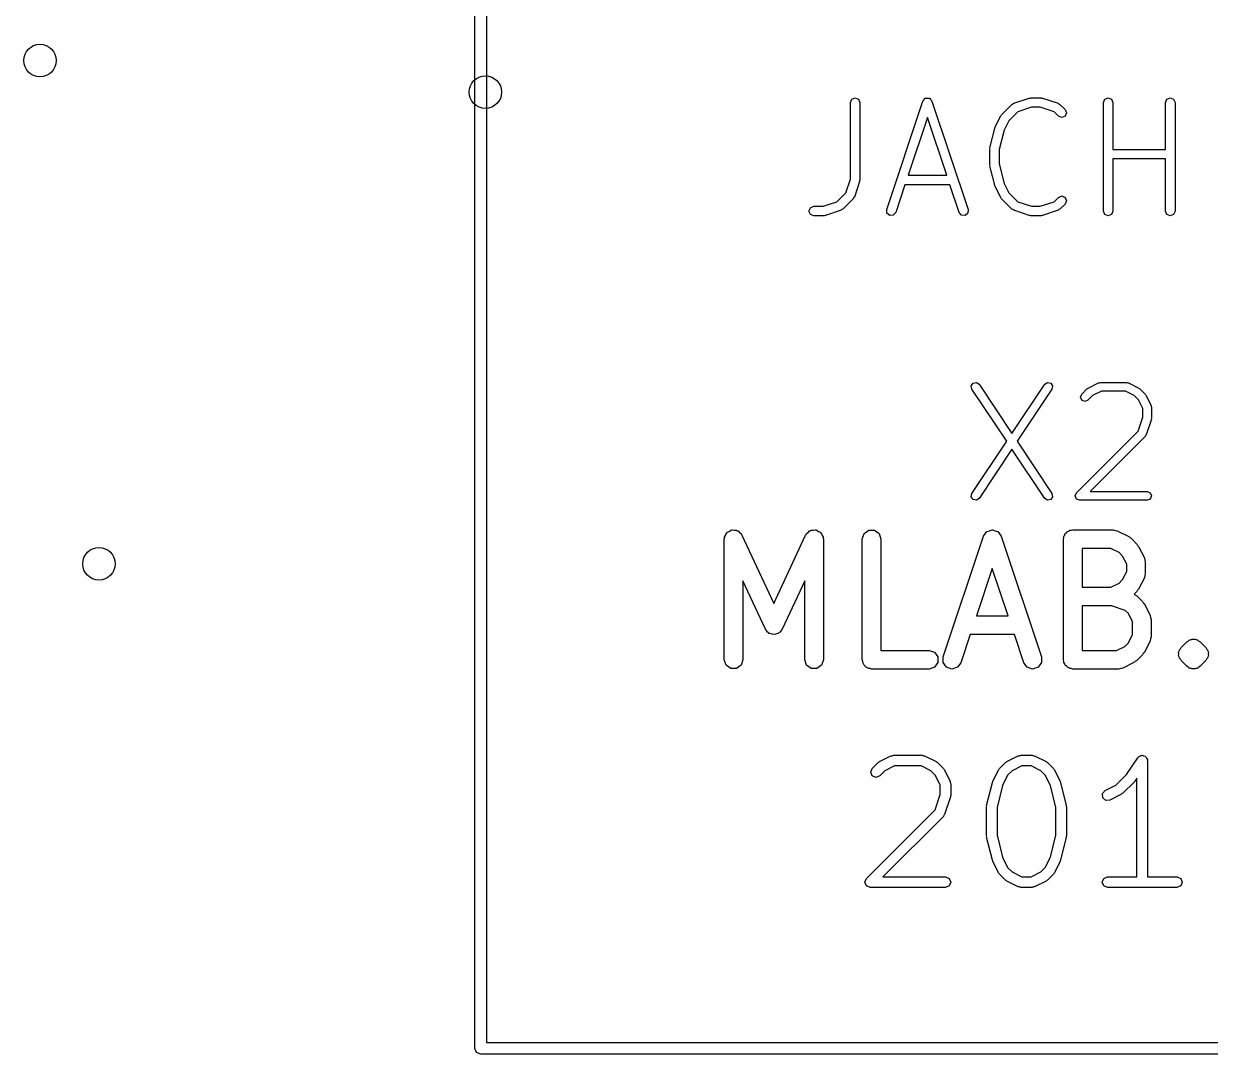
# Model space of a CAD drawing. Extents: x 5.27 to 6.42, y -4.94 to -3.36.
# Drawn here: x 5.415 to 5.918, y -4.942 to -4.505 of the extents above; entities that cross this region are included whole.
import ezdxf

# ---------------------------------------------------------------- set-up
doc = ezdxf.new("R2010")
doc.units = 0
doc.header["$MEASUREMENT"] = 0
doc.layers.add('BLACK', color=7, linetype='CONTINUOUS')

msp = doc.modelspace()

# ---------------------------------------------------------------- linework, layer by layer
at = {"layer": 'BLACK', "linetype": 'CONTINUOUS'}
for p, q in [((5.60581, -4.93951), (5.60581, -4.3214)), ((5.61081, -4.3239), (5.61081, -4.93701)), ((5.76556, -4.537), (5.76698, -4.53641)), ((5.76698, -4.53641), (5.76839, -4.537)), ((5.84115, -4.53654), (5.84145, -4.53641)), ((5.84145, -4.53641), (5.84583, -4.53641)), ((5.84583, -4.53641), (5.84614, -4.53654)), ((5.8729, -4.537), (5.87431, -4.53641)), ((5.87431, -4.53641), (5.87572, -4.537)), ((5.89918, -4.537), (5.9006, -4.53641)), ((5.9006, -4.53641), (5.90201, -4.537)), ((5.76498, -4.53841), (5.76556, -4.537)), ((5.76498, -4.57094), (5.76498, -4.53841)), ((5.76839, -4.537), (5.76898, -4.53841)), ((5.76898, -4.53841), (5.76898, -4.57127)), ((5.78041, -4.58378), (5.79575, -4.53778)), ((5.79575, -4.53778), (5.79584, -4.53767)), ((5.79584, -4.53767), (5.79585, -4.53752)), ((5.79585, -4.53752), (5.79633, -4.5371)), ((5.79633, -4.5371), (5.79675, -4.53662)), ((5.79675, -4.53662), (5.7969, -4.53661)), ((5.7969, -4.53661), (5.79701, -4.53652)), ((5.79701, -4.53652), (5.79764, -4.53656)), ((5.79764, -4.53656), (5.79828, -4.53652)), ((5.79828, -4.53652), (5.79839, -4.53661)), ((5.79839, -4.53661), (5.79854, -4.53662)), ((5.79854, -4.53662), (5.79895, -4.5371)), ((5.79895, -4.5371), (5.79943, -4.53752)), ((5.79943, -4.53752), (5.79944, -4.53767)), ((5.79944, -4.53767), (5.79954, -4.53778)), ((5.79954, -4.53778), (5.81487, -4.58378)), ((5.82909, -4.54357), (5.83347, -4.53919)), ((5.83347, -4.53919), (5.8339, -4.53901)), ((5.8339, -4.53901), (5.83425, -4.53871)), ((5.83425, -4.53871), (5.84082, -4.53652)), ((5.84178, -4.54041), (5.83596, -4.54235)), ((5.84082, -4.53652), (5.84115, -4.53654)), ((5.84551, -4.54041), (5.84178, -4.54041)), ((5.85133, -4.54235), (5.84551, -4.54041)), ((5.84614, -4.53654), (5.84647, -4.53652)), ((5.84647, -4.53652), (5.85304, -4.53871)), ((5.85304, -4.53871), (5.85339, -4.53901)), ((5.85339, -4.53901), (5.85382, -4.53919)), ((5.85382, -4.53919), (5.85601, -4.54138)), ((5.85601, -4.54138), (5.8566, -4.54279)), ((5.87231, -4.53841), (5.8729, -4.537)), ((5.87231, -4.58441), (5.87231, -4.53841)), ((5.87572, -4.537), (5.87631, -4.53841)), ((5.87631, -4.53841), (5.87631, -4.55832)), ((5.8986, -4.53841), (5.89918, -4.537)), ((5.8986, -4.55832), (5.8986, -4.53841)), ((5.90201, -4.537), (5.9026, -4.53841)), ((5.9026, -4.53841), (5.9026, -4.58441)), ((5.79764, -4.54474), (5.78947, -4.56927)), ((5.80582, -4.56927), (5.79764, -4.54474)), ((5.82652, -4.54847), (5.82871, -4.54409)), ((5.82871, -4.54409), (5.82896, -4.54387)), ((5.82896, -4.54387), (5.82909, -4.54357)), ((5.83214, -4.54617), (5.8302, -4.55006)), ((5.83596, -4.54235), (5.83214, -4.54617)), ((5.85318, -4.54421), (5.85133, -4.54235)), ((5.8546, -4.54479), (5.85318, -4.54421)), ((5.85601, -4.54421), (5.8546, -4.54479)), ((5.8566, -4.54279), (5.85601, -4.54421)), ((5.82418, -4.55764), (5.82637, -4.54888)), ((5.82637, -4.54888), (5.82651, -4.5487)), ((5.82651, -4.5487), (5.82652, -4.54847)), ((5.8302, -4.55006), (5.82812, -4.55837)), ((5.82412, -4.55813), (5.82422, -4.55789)), ((5.82412, -4.5647), (5.82412, -4.55813)), ((5.82422, -4.55789), (5.82418, -4.55764)), ((5.82812, -4.55837), (5.82812, -4.56445)), ((5.87631, -4.55832), (5.8986, -4.55832)), ((5.82422, -4.56493), (5.82412, -4.5647)), ((5.82418, -4.56518), (5.82422, -4.56493)), ((5.82637, -4.57395), (5.82418, -4.56518)), ((5.82812, -4.56445), (5.8302, -4.57276)), ((5.8986, -4.56232), (5.87631, -4.56232)), ((5.87631, -4.56232), (5.87631, -4.58441)), ((5.8986, -4.58441), (5.8986, -4.56232)), ((5.76304, -4.57676), (5.76498, -4.57094)), ((5.76898, -4.57127), (5.76885, -4.57157)), ((5.76885, -4.57157), (5.76887, -4.5719)), ((5.78947, -4.56927), (5.80582, -4.56927)), ((5.76887, -4.5719), (5.76668, -4.57847)), ((5.78813, -4.57327), (5.78421, -4.58504)), ((5.80715, -4.57327), (5.78813, -4.57327)), ((5.81108, -4.58504), (5.80715, -4.57327)), ((5.82651, -4.57413), (5.82637, -4.57395)), ((5.82652, -4.57435), (5.82651, -4.57413)), ((5.82871, -4.57874), (5.82652, -4.57435)), ((5.8302, -4.57276), (5.83214, -4.57666)), ((5.83214, -4.57666), (5.83596, -4.58047)), ((5.75351, -4.58241), (5.75932, -4.58047)), ((5.75932, -4.58047), (5.76304, -4.57676)), ((5.7662, -4.57926), (5.76182, -4.58364)), ((5.76638, -4.57883), (5.7662, -4.57926)), ((5.76668, -4.57847), (5.76638, -4.57883)), ((5.82896, -4.57895), (5.82871, -4.57874)), ((5.82909, -4.57926), (5.82896, -4.57895)), ((5.83347, -4.58364), (5.82909, -4.57926)), ((5.83596, -4.58047), (5.84178, -4.58241)), ((5.84551, -4.58241), (5.85133, -4.58047)), ((5.85133, -4.58047), (5.85318, -4.57862)), ((5.85318, -4.57862), (5.8546, -4.57803)), ((5.85601, -4.58145), (5.85382, -4.58364)), ((5.8546, -4.57803), (5.85601, -4.57862)), ((5.85601, -4.57862), (5.8566, -4.58003)), ((5.8566, -4.58003), (5.85601, -4.58145)), ((5.74745, -4.58441), (5.74804, -4.583)), ((5.74804, -4.58583), (5.74745, -4.58441)), ((5.74804, -4.583), (5.74945, -4.58241)), ((5.74945, -4.58641), (5.74804, -4.58583)), ((5.74945, -4.58241), (5.75351, -4.58241)), ((5.75383, -4.58641), (5.74945, -4.58641)), ((5.75414, -4.58629), (5.75383, -4.58641)), ((5.75447, -4.58631), (5.75414, -4.58629)), ((5.76104, -4.58412), (5.75447, -4.58631)), ((5.76139, -4.58381), (5.76104, -4.58412)), ((5.76182, -4.58364), (5.76139, -4.58381)), ((5.78052, -4.58531), (5.78041, -4.58378)), ((5.78168, -4.58631), (5.78052, -4.58531)), ((5.7832, -4.5862), (5.78168, -4.58631)), ((5.78421, -4.58504), (5.7832, -4.5862)), ((5.81208, -4.5862), (5.81108, -4.58504)), ((5.81361, -4.58631), (5.81208, -4.5862)), ((5.81477, -4.58531), (5.81361, -4.58631)), ((5.81487, -4.58378), (5.81477, -4.58531)), ((5.8339, -4.58381), (5.83347, -4.58364)), ((5.83425, -4.58412), (5.8339, -4.58381)), ((5.84082, -4.58631), (5.83425, -4.58412)), ((5.84115, -4.58629), (5.84082, -4.58631)), ((5.84145, -4.58641), (5.84115, -4.58629)), ((5.84583, -4.58641), (5.84145, -4.58641)), ((5.84178, -4.58241), (5.84551, -4.58241)), ((5.84614, -4.58629), (5.84583, -4.58641)), ((5.84647, -4.58631), (5.84614, -4.58629)), ((5.85304, -4.58412), (5.84647, -4.58631)), ((5.85339, -4.58381), (5.85304, -4.58412)), ((5.85382, -4.58364), (5.85339, -4.58381)), ((5.8729, -4.58583), (5.87231, -4.58441)), ((5.87431, -4.58641), (5.8729, -4.58583)), ((5.87572, -4.58583), (5.87431, -4.58641)), ((5.87631, -4.58441), (5.87572, -4.58583)), ((5.89918, -4.58583), (5.8986, -4.58441)), ((5.9006, -4.58641), (5.89918, -4.58583)), ((5.90201, -4.58583), (5.9006, -4.58641)), ((5.9026, -4.58441), (5.90201, -4.58583)), ((5.81702, -4.65739), (5.8184, -4.65711)), ((5.8184, -4.65711), (5.81957, -4.6579)), ((5.84739, -4.6579), (5.84856, -4.65711)), ((5.84856, -4.65711), (5.84994, -4.65739)), ((5.87058, -4.65724), (5.87098, -4.65708)), ((5.87098, -4.65708), (5.882, -4.65708)), ((5.882, -4.65708), (5.8824, -4.65724)), ((5.81623, -4.65856), (5.81702, -4.65739)), ((5.81651, -4.65994), (5.81623, -4.65856)), ((5.83127, -4.68208), (5.81651, -4.65994)), ((5.81957, -4.6579), (5.83348, -4.67876)), ((5.83348, -4.67876), (5.84739, -4.6579)), ((5.85045, -4.65994), (5.83569, -4.68208)), ((5.84994, -4.65739), (5.85072, -4.65856)), ((5.85072, -4.65856), (5.85045, -4.65994)), ((5.86252, -4.66333), (5.86306, -4.66203)), ((5.86306, -4.66203), (5.86526, -4.65982)), ((5.86526, -4.65982), (5.86554, -4.65971)), ((5.86554, -4.65971), (5.86574, -4.65948)), ((5.86574, -4.65948), (5.87015, -4.65727)), ((5.87141, -4.66076), (5.86765, -4.66264)), ((5.87015, -4.65727), (5.87058, -4.65724)), ((5.88157, -4.66076), (5.87141, -4.66076)), ((5.88533, -4.66264), (5.88157, -4.66076)), ((5.8824, -4.65724), (5.88283, -4.65727)), ((5.88283, -4.65727), (5.88724, -4.65948)), ((5.88724, -4.65948), (5.88744, -4.65971)), ((5.88744, -4.65971), (5.88772, -4.65982)), ((5.88772, -4.65982), (5.88992, -4.66203)), ((5.88992, -4.66203), (5.89004, -4.66231)), ((5.86306, -4.66463), (5.86252, -4.66333)), ((5.86436, -4.66517), (5.86306, -4.66463)), ((5.86566, -4.66463), (5.86436, -4.66517)), ((5.86765, -4.66264), (5.86566, -4.66463)), ((5.88711, -4.66442), (5.88533, -4.66264)), ((5.88899, -4.66817), (5.88711, -4.66442)), ((5.89004, -4.66231), (5.89027, -4.66251)), ((5.89027, -4.66251), (5.89247, -4.66692)), ((5.89247, -4.66692), (5.8925, -4.66734)), ((5.88701, -4.67777), (5.88899, -4.67185)), ((5.88899, -4.67185), (5.88899, -4.66817)), ((5.8925, -4.66734), (5.89267, -4.66774)), ((5.89267, -4.67215), (5.89255, -4.67243)), ((5.89267, -4.66774), (5.89267, -4.67215)), ((5.89257, -4.67273), (5.89037, -4.67935)), ((5.89255, -4.67243), (5.89257, -4.67273)), ((5.81651, -4.70422), (5.83127, -4.68208)), ((5.83569, -4.68208), (5.85045, -4.70422)), ((5.86085, -4.70394), (5.88701, -4.67777)), ((5.88992, -4.68007), (5.86659, -4.7034)), ((5.89009, -4.67967), (5.88992, -4.68007)), ((5.89037, -4.67935), (5.89009, -4.67967)), ((5.83348, -4.68539), (5.81957, -4.70626)), ((5.84739, -4.70626), (5.83348, -4.68539)), ((5.81623, -4.7056), (5.81651, -4.70422)), ((5.81702, -4.70677), (5.81623, -4.7056)), ((5.8184, -4.70704), (5.81702, -4.70677)), ((5.81957, -4.70626), (5.8184, -4.70704)), ((5.84856, -4.70704), (5.84739, -4.70626)), ((5.84994, -4.70677), (5.84856, -4.70704)), ((5.85072, -4.7056), (5.84994, -4.70677)), ((5.85045, -4.70422), (5.85072, -4.7056)), ((5.86031, -4.70524), (5.86085, -4.70394)), ((5.86085, -4.70654), (5.86031, -4.70524)), ((5.86085, -4.70394), (5.86085, -4.70394)), ((5.86215, -4.70708), (5.86085, -4.70654)), ((5.89083, -4.70708), (5.86215, -4.70708)), ((5.86659, -4.7034), (5.89083, -4.7034)), ((5.89083, -4.7034), (5.89213, -4.70394)), ((5.89213, -4.70654), (5.89083, -4.70708)), ((5.89213, -4.70394), (5.89267, -4.70524)), ((5.89267, -4.70524), (5.89213, -4.70654)), ((5.71162, -4.72278), (5.71203, -4.72203)), ((5.71203, -4.72203), (5.7123, -4.72121)), ((5.7123, -4.72121), (5.71261, -4.72099)), ((5.71261, -4.72099), (5.7128, -4.72065)), ((5.7128, -4.72065), (5.71357, -4.72029)), ((5.71357, -4.72029), (5.71427, -4.71978)), ((5.71427, -4.71978), (5.71465, -4.71978)), ((5.71465, -4.71978), (5.715, -4.71962)), ((5.715, -4.71962), (5.71584, -4.71978)), ((5.71584, -4.71978), (5.7167, -4.71978)), ((5.7167, -4.71978), (5.71701, -4.72001)), ((5.71701, -4.72001), (5.71739, -4.72008)), ((5.71739, -4.72008), (5.71798, -4.72071)), ((5.71798, -4.72071), (5.71867, -4.72121)), ((5.71867, -4.72121), (5.71879, -4.72158)), ((5.71879, -4.72158), (5.71905, -4.72186)), ((5.71905, -4.72186), (5.73254, -4.75078)), ((5.73254, -4.75078), (5.74604, -4.72186)), ((5.74604, -4.72186), (5.7463, -4.72158)), ((5.7463, -4.72158), (5.74642, -4.72121)), ((5.74642, -4.72121), (5.74711, -4.72071)), ((5.74711, -4.72071), (5.7477, -4.72008)), ((5.7477, -4.72008), (5.74808, -4.72001)), ((5.74808, -4.72001), (5.74839, -4.71978)), ((5.74839, -4.71978), (5.74924, -4.71978)), ((5.74924, -4.71978), (5.75008, -4.71962)), ((5.75008, -4.71962), (5.75043, -4.71978)), ((5.75043, -4.71978), (5.75082, -4.71978)), ((5.75082, -4.71978), (5.75151, -4.72029)), ((5.75151, -4.72029), (5.75229, -4.72065)), ((5.75229, -4.72065), (5.75248, -4.72099)), ((5.75248, -4.72099), (5.75279, -4.72121)), ((5.75279, -4.72121), (5.75305, -4.72203)), ((5.75305, -4.72203), (5.75347, -4.72278)), ((5.77004, -4.72353), (5.77079, -4.72121)), ((5.77079, -4.72121), (5.77276, -4.71978)), ((5.77276, -4.71978), (5.77519, -4.71978)), ((5.77519, -4.71978), (5.77716, -4.72121)), ((5.77716, -4.72121), (5.77791, -4.72353)), ((5.80436, -4.77346), (5.82142, -4.72228)), ((5.82142, -4.72228), (5.82213, -4.72133)), ((5.82213, -4.72133), (5.82282, -4.72036)), ((5.82282, -4.72036), (5.82285, -4.72035)), ((5.82285, -4.72035), (5.82287, -4.72033)), ((5.82287, -4.72033), (5.824, -4.71997)), ((5.824, -4.71997), (5.82513, -4.71959)), ((5.82513, -4.71959), (5.82516, -4.7196)), ((5.82516, -4.7196), (5.82519, -4.71959)), ((5.82519, -4.71959), (5.82631, -4.71997)), ((5.82631, -4.71997), (5.82745, -4.72033)), ((5.82745, -4.72033), (5.82747, -4.72035)), ((5.82747, -4.72035), (5.8275, -4.72036)), ((5.8275, -4.72036), (5.82819, -4.72133)), ((5.82819, -4.72133), (5.82889, -4.72228)), ((5.82889, -4.72228), (5.84595, -4.77346)), ((5.85553, -4.72231), (5.8559, -4.72181)), ((5.85553, -4.72293), (5.85553, -4.72231)), ((5.8559, -4.72181), (5.85609, -4.72121)), ((5.85609, -4.72121), (5.8566, -4.72085)), ((5.8566, -4.72085), (5.85696, -4.72034)), ((5.85696, -4.72034), (5.85756, -4.72015)), ((5.85756, -4.72015), (5.85806, -4.71978)), ((5.85806, -4.71978), (5.85868, -4.71978)), ((5.85868, -4.71978), (5.85928, -4.71959)), ((5.85928, -4.71959), (5.87634, -4.71959)), ((5.87634, -4.71959), (5.8772, -4.71987)), ((5.8772, -4.71987), (5.8781, -4.72001)), ((5.8781, -4.72001), (5.88297, -4.72244)), ((5.88297, -4.72244), (5.88343, -4.72289)), ((5.71155, -4.72353), (5.71167, -4.72316)), ((5.71155, -4.77471), (5.71155, -4.72353)), ((5.71167, -4.72316), (5.71162, -4.72278)), ((5.75347, -4.72278), (5.75342, -4.72316)), ((5.75342, -4.72316), (5.75354, -4.72353)), ((5.75354, -4.72353), (5.75354, -4.77471)), ((5.77004, -4.77471), (5.77004, -4.72353)), ((5.77791, -4.72353), (5.77791, -4.77077)), ((5.85534, -4.72353), (5.85553, -4.72293)), ((5.85534, -4.77471), (5.85534, -4.72353)), ((5.87541, -4.72746), (5.86321, -4.72746)), ((5.86321, -4.72746), (5.86321, -4.74396)), ((5.87888, -4.7292), (5.87541, -4.72746)), ((5.88343, -4.72289), (5.884, -4.72318)), ((5.884, -4.72318), (5.88643, -4.72562)), ((5.88643, -4.72562), (5.88672, -4.72619)), ((5.88672, -4.72619), (5.88717, -4.72664)), ((5.88717, -4.72664), (5.88961, -4.73152)), ((5.88041, -4.73073), (5.87888, -4.7292)), ((5.88215, -4.73421), (5.88041, -4.73073)), ((5.88961, -4.73152), (5.88974, -4.73241)), ((5.88974, -4.73241), (5.89002, -4.73328)), ((5.82516, -4.73598), (5.81843, -4.75615)), ((5.83188, -4.75615), (5.82516, -4.73598)), ((5.88041, -4.74069), (5.88215, -4.73722)), ((5.88215, -4.73722), (5.88215, -4.73421)), ((5.89002, -4.73328), (5.89002, -4.73815)), ((5.72898, -4.76175), (5.71942, -4.74127)), ((5.71942, -4.74127), (5.71942, -4.77471)), ((5.74567, -4.74127), (5.73611, -4.76175)), ((5.74567, -4.77471), (5.74567, -4.74127)), ((5.87541, -4.74396), (5.87888, -4.74223)), ((5.87888, -4.74223), (5.88041, -4.74069)), ((5.88961, -4.73991), (5.88717, -4.74479)), ((5.88974, -4.73901), (5.88961, -4.73991)), ((5.89002, -4.73815), (5.88974, -4.73901)), ((5.86321, -4.74396), (5.87541, -4.74396)), ((5.88643, -4.74581), (5.88532, -4.74692)), ((5.88532, -4.74692), (5.88562, -4.74714)), ((5.88562, -4.74714), (5.88643, -4.74755)), ((5.88672, -4.74524), (5.88643, -4.74581)), ((5.88643, -4.74755), (5.88887, -4.74999)), ((5.88717, -4.74479), (5.88672, -4.74524)), ((5.8757, -4.75184), (5.86321, -4.75184)), ((5.86321, -4.75184), (5.86321, -4.77077)), ((5.88152, -4.75378), (5.8757, -4.75184)), ((5.88887, -4.74999), (5.88916, -4.75056)), ((5.88916, -4.75056), (5.88961, -4.75101)), ((5.88961, -4.75101), (5.89205, -4.75589)), ((5.81843, -4.75615), (5.83188, -4.75615)), ((5.88285, -4.75511), (5.88152, -4.75378)), ((5.88459, -4.75858), (5.88285, -4.75511)), ((5.89205, -4.75589), (5.89218, -4.75679)), ((5.89218, -4.75679), (5.89246, -4.75765)), ((5.89246, -4.75765), (5.89246, -4.76496)), ((5.72949, -4.7623), (5.72898, -4.76175)), ((5.72986, -4.76296), (5.72949, -4.7623)), ((5.7356, -4.7623), (5.73523, -4.76296)), ((5.73611, -4.76175), (5.7356, -4.7623)), ((5.88459, -4.76403), (5.88459, -4.75858)), ((5.7303, -4.76317), (5.72986, -4.76296)), ((5.73064, -4.76353), (5.7303, -4.76317)), ((5.73138, -4.76367), (5.73064, -4.76353)), ((5.73206, -4.76399), (5.73138, -4.76367)), ((5.73254, -4.7639), (5.73206, -4.76399)), ((5.73302, -4.76399), (5.73254, -4.7639)), ((5.73371, -4.76367), (5.73302, -4.76399)), ((5.73445, -4.76353), (5.73371, -4.76367)), ((5.73479, -4.76317), (5.73445, -4.76353)), ((5.73523, -4.76296), (5.73479, -4.76317)), ((5.81581, -4.76402), (5.81183, -4.77595)), ((5.83451, -4.76402), (5.81581, -4.76402)), ((5.83848, -4.77595), (5.83451, -4.76402)), ((5.88132, -4.76904), (5.88285, -4.7675)), ((5.88285, -4.7675), (5.88459, -4.76403)), ((5.89205, -4.76672), (5.88961, -4.7716)), ((5.89218, -4.76582), (5.89205, -4.76672)), ((5.89246, -4.76496), (5.89218, -4.76582)), ((5.90524, -4.76949), (5.90767, -4.76705)), ((5.90767, -4.76705), (5.90823, -4.76677)), ((5.90823, -4.76677), (5.90867, -4.76633)), ((5.90867, -4.76633), (5.90899, -4.76628)), ((5.90899, -4.76628), (5.90924, -4.76609)), ((5.90924, -4.76609), (5.90956, -4.76609)), ((5.90956, -4.76609), (5.90984, -4.76595)), ((5.90984, -4.76595), (5.91046, -4.76604)), ((5.91046, -4.76604), (5.91107, -4.76595)), ((5.91107, -4.76595), (5.91136, -4.76609)), ((5.91136, -4.76609), (5.91168, -4.76609)), ((5.91168, -4.76609), (5.91193, -4.76628)), ((5.91193, -4.76628), (5.91225, -4.76633)), ((5.91225, -4.76633), (5.91269, -4.76677)), ((5.91269, -4.76677), (5.91324, -4.76705)), ((5.91324, -4.76705), (5.91568, -4.76949)), ((5.77791, -4.77077), (5.79835, -4.77077)), ((5.79835, -4.77077), (5.80066, -4.77152)), ((5.80066, -4.77152), (5.80209, -4.77349)), ((5.86321, -4.77077), (5.87785, -4.77077)), ((5.87785, -4.77077), (5.88132, -4.76904)), ((5.88887, -4.77262), (5.88643, -4.77506)), ((5.88916, -4.77205), (5.88887, -4.77262)), ((5.88961, -4.7716), (5.88916, -4.77205)), ((5.90413, -4.77166), (5.90442, -4.7711)), ((5.90423, -4.77227), (5.90413, -4.77166)), ((5.90413, -4.77289), (5.90423, -4.77227)), ((5.90442, -4.7711), (5.90451, -4.77048)), ((5.90451, -4.77048), (5.90495, -4.77004)), ((5.90495, -4.77004), (5.90524, -4.76949)), ((5.91568, -4.76949), (5.91596, -4.77004)), ((5.91596, -4.77004), (5.9164, -4.77048)), ((5.9164, -4.77048), (5.9165, -4.7711)), ((5.9165, -4.7711), (5.91678, -4.77166)), ((5.91678, -4.77166), (5.91669, -4.77227)), ((5.91669, -4.77227), (5.91678, -4.77289)), ((5.7123, -4.77702), (5.71155, -4.77471)), ((5.71427, -4.77845), (5.7123, -4.77702)), ((5.71867, -4.77702), (5.7167, -4.77845)), ((5.71942, -4.77471), (5.71867, -4.77702)), ((5.74642, -4.77702), (5.74567, -4.77471)), ((5.74839, -4.77845), (5.74642, -4.77702)), ((5.75279, -4.77702), (5.75082, -4.77845)), ((5.75354, -4.77471), (5.75279, -4.77702)), ((5.77023, -4.7753), (5.77004, -4.77471)), ((5.77023, -4.77593), (5.77023, -4.7753)), ((5.7706, -4.77643), (5.77023, -4.77593)), ((5.77079, -4.77702), (5.7706, -4.77643)), ((5.7713, -4.77739), (5.77079, -4.77702)), ((5.77166, -4.77789), (5.7713, -4.77739)), ((5.80209, -4.77593), (5.80066, -4.77789)), ((5.80209, -4.77349), (5.80209, -4.77593)), ((5.80434, -4.7759), (5.80436, -4.77346)), ((5.80576, -4.77788), (5.80434, -4.7759)), ((5.80807, -4.77865), (5.80576, -4.77788)), ((5.81183, -4.77595), (5.81039, -4.77791)), ((5.83993, -4.77791), (5.83848, -4.77595)), ((5.84456, -4.77788), (5.84225, -4.77865)), ((5.84597, -4.7759), (5.84456, -4.77788)), ((5.84595, -4.77346), (5.84597, -4.7759)), ((5.85553, -4.7753), (5.85534, -4.77471)), ((5.85553, -4.77593), (5.85553, -4.7753)), ((5.8559, -4.77643), (5.85553, -4.77593)), ((5.85609, -4.77702), (5.8559, -4.77643)), ((5.8566, -4.77739), (5.85609, -4.77702)), ((5.85696, -4.77789), (5.8566, -4.77739)), ((5.88541, -4.77579), (5.88054, -4.77823)), ((5.88586, -4.77535), (5.88541, -4.77579)), ((5.88643, -4.77506), (5.88586, -4.77535)), ((5.90442, -4.77344), (5.90413, -4.77289)), ((5.90451, -4.77406), (5.90442, -4.77344)), ((5.90495, -4.7745), (5.90451, -4.77406)), ((5.90524, -4.77506), (5.90495, -4.7745)), ((5.90767, -4.77749), (5.90524, -4.77506)), ((5.90823, -4.77778), (5.90767, -4.77749)), ((5.90867, -4.77822), (5.90823, -4.77778)), ((5.91269, -4.77778), (5.91225, -4.77822)), ((5.91324, -4.77749), (5.91269, -4.77778)), ((5.91568, -4.77506), (5.91324, -4.77749)), ((5.91596, -4.7745), (5.91568, -4.77506)), ((5.9164, -4.77406), (5.91596, -4.7745)), ((5.9165, -4.77344), (5.9164, -4.77406)), ((5.91678, -4.77289), (5.9165, -4.77344)), ((5.7167, -4.77845), (5.71427, -4.77845)), ((5.75082, -4.77845), (5.74839, -4.77845)), ((5.77225, -4.77809), (5.77166, -4.77789)), ((5.77276, -4.77845), (5.77225, -4.77809)), ((5.77338, -4.77845), (5.77276, -4.77845)), ((5.77398, -4.77865), (5.77338, -4.77845)), ((5.79835, -4.77865), (5.77398, -4.77865)), ((5.80066, -4.77789), (5.79835, -4.77865)), ((5.81039, -4.77791), (5.80807, -4.77865)), ((5.84225, -4.77865), (5.83993, -4.77791)), ((5.85756, -4.77809), (5.85696, -4.77789)), ((5.85806, -4.77845), (5.85756, -4.77809)), ((5.85868, -4.77845), (5.85806, -4.77845)), ((5.85928, -4.77865), (5.85868, -4.77845)), ((5.87878, -4.77865), (5.85928, -4.77865)), ((5.87964, -4.77837), (5.87878, -4.77865)), ((5.88054, -4.77823), (5.87964, -4.77837)), ((5.90899, -4.77827), (5.90867, -4.77822)), ((5.90924, -4.77845), (5.90899, -4.77827)), ((5.90956, -4.77845), (5.90924, -4.77845)), ((5.90984, -4.7786), (5.90956, -4.77845)), ((5.91046, -4.7785), (5.90984, -4.7786)), ((5.91107, -4.7786), (5.91046, -4.7785)), ((5.91136, -4.77845), (5.91107, -4.7786)), ((5.91168, -4.77845), (5.91136, -4.77845)), ((5.91193, -4.77827), (5.91168, -4.77845)), ((5.91225, -4.77822), (5.91193, -4.77827)), ((5.77706, -4.8182), (5.7773, -4.81792)), ((5.7773, -4.81792), (5.78221, -4.81547)), ((5.78221, -4.81547), (5.78273, -4.81543)), ((5.78273, -4.81543), (5.78321, -4.81523)), ((5.78321, -4.81523), (5.79548, -4.81523)), ((5.79548, -4.81523), (5.79596, -4.81543)), ((5.79596, -4.81543), (5.79648, -4.81547)), ((5.79648, -4.81547), (5.80138, -4.81792)), ((5.80138, -4.81792), (5.80163, -4.8182)), ((5.83103, -4.8182), (5.83127, -4.81792)), ((5.83127, -4.81792), (5.83618, -4.81547)), ((5.83618, -4.81547), (5.8367, -4.81543)), ((5.8367, -4.81543), (5.83718, -4.81523)), ((5.83718, -4.81523), (5.84209, -4.81523)), ((5.84209, -4.81523), (5.84257, -4.81543)), ((5.84257, -4.81543), (5.84309, -4.81547)), ((5.84309, -4.81547), (5.848, -4.81792)), ((5.848, -4.81792), (5.84824, -4.8182)), ((5.88206, -4.8234), (5.88684, -4.81623)), ((5.88684, -4.81623), (5.88703, -4.8161)), ((5.88703, -4.8161), (5.88712, -4.81589)), ((5.88712, -4.81589), (5.88772, -4.81564)), ((5.88772, -4.81564), (5.88826, -4.81527)), ((5.88826, -4.81527), (5.88849, -4.81532)), ((5.88849, -4.81532), (5.8887, -4.81523)), ((5.8887, -4.81523), (5.88931, -4.81548)), ((5.88931, -4.81548), (5.88995, -4.81561)), ((5.88995, -4.81561), (5.89007, -4.8158)), ((5.89007, -4.8158), (5.89029, -4.81589)), ((5.89029, -4.81589), (5.89054, -4.81649)), ((5.89054, -4.81649), (5.8909, -4.81703)), ((5.8909, -4.81703), (5.89085, -4.81726)), ((5.89085, -4.81726), (5.89094, -4.81747)), ((5.89094, -4.81747), (5.89094, -4.86675)), ((5.77361, -4.82238), (5.77427, -4.82079)), ((5.77427, -4.82396), (5.77361, -4.82238)), ((5.77427, -4.82079), (5.77672, -4.81834)), ((5.77672, -4.81834), (5.77706, -4.8182)), ((5.77963, -4.82176), (5.77743, -4.82396)), ((5.78374, -4.81971), (5.77963, -4.82176)), ((5.79495, -4.81971), (5.78374, -4.81971)), ((5.79906, -4.82176), (5.79495, -4.81971)), ((5.801, -4.8237), (5.79906, -4.82176)), ((5.80163, -4.8182), (5.80197, -4.81834)), ((5.80197, -4.81834), (5.80442, -4.82079)), ((5.80442, -4.82079), (5.80456, -4.82113)), ((5.80456, -4.82113), (5.80484, -4.82138)), ((5.80484, -4.82138), (5.80729, -4.82628)), ((5.82537, -4.82628), (5.82782, -4.82138)), ((5.82782, -4.82138), (5.8281, -4.82113)), ((5.8281, -4.82113), (5.82824, -4.82079)), ((5.82824, -4.82079), (5.83069, -4.81834)), ((5.83069, -4.81834), (5.83103, -4.8182)), ((5.8336, -4.82176), (5.83166, -4.8237)), ((5.83771, -4.81971), (5.8336, -4.82176)), ((5.84156, -4.81971), (5.83771, -4.81971)), ((5.84567, -4.82176), (5.84156, -4.81971)), ((5.84761, -4.8237), (5.84567, -4.82176)), ((5.84824, -4.8182), (5.84858, -4.81834)), ((5.84858, -4.81834), (5.85103, -4.82079)), ((5.85103, -4.82079), (5.85117, -4.82113)), ((5.85117, -4.82113), (5.85145, -4.82138)), ((5.85145, -4.82138), (5.85391, -4.82628)), ((5.77585, -4.82462), (5.77427, -4.82396)), ((5.77743, -4.82396), (5.77585, -4.82462)), ((5.80305, -4.82781), (5.801, -4.8237)), ((5.80305, -4.83183), (5.80305, -4.82781)), ((5.80729, -4.82628), (5.80733, -4.8268)), ((5.80733, -4.8268), (5.80753, -4.82728)), ((5.80753, -4.82728), (5.80753, -4.83219)), ((5.82274, -4.83655), (5.8252, -4.82674)), ((5.8252, -4.82674), (5.82535, -4.82654)), ((5.82535, -4.82654), (5.82537, -4.82628)), ((5.82948, -4.82807), (5.82716, -4.83737)), ((5.83166, -4.8237), (5.82948, -4.82807)), ((5.84979, -4.82807), (5.84761, -4.8237)), ((5.85212, -4.83737), (5.84979, -4.82807)), ((5.85391, -4.82628), (5.85392, -4.82654)), ((5.85392, -4.82654), (5.85408, -4.82674)), ((5.85408, -4.82674), (5.85653, -4.83655)), ((5.87298, -4.83019), (5.87756, -4.8279)), ((5.87756, -4.8279), (5.88206, -4.8234)), ((5.88538, -4.82641), (5.88047, -4.83132)), ((5.88547, -4.8262), (5.88538, -4.82641)), ((5.88566, -4.82607), (5.88547, -4.8262)), ((5.88646, -4.82487), (5.88566, -4.82607)), ((5.88646, -4.86675), (5.88646, -4.82487)), ((5.80088, -4.83834), (5.80305, -4.83183)), ((5.80741, -4.8329), (5.80496, -4.84026)), ((5.80753, -4.83219), (5.80739, -4.83253)), ((5.80739, -4.83253), (5.80741, -4.8329)), ((5.87186, -4.83148), (5.87298, -4.83019)), ((5.87198, -4.83319), (5.87186, -4.83148)), ((5.87327, -4.83432), (5.87198, -4.83319)), ((5.87989, -4.83174), (5.87498, -4.83419)), ((5.88013, -4.83146), (5.87989, -4.83174)), ((5.88047, -4.83132), (5.88013, -4.83146)), ((5.82268, -4.8371), (5.82278, -4.83683)), ((5.82268, -4.84936), (5.82268, -4.8371)), ((5.82278, -4.83683), (5.82274, -4.83655)), ((5.82716, -4.83737), (5.82716, -4.84909)), ((5.85212, -4.84909), (5.85212, -4.83737)), ((5.85653, -4.83655), (5.85649, -4.83683)), ((5.85649, -4.83683), (5.8566, -4.8371)), ((5.8566, -4.8371), (5.8566, -4.84936)), ((5.87498, -4.83419), (5.87327, -4.83432)), ((5.77181, -4.86741), (5.80088, -4.83834)), ((5.80442, -4.84113), (5.7788, -4.86675)), ((5.80462, -4.84065), (5.80442, -4.84113)), ((5.80496, -4.84026), (5.80462, -4.84065)), ((5.82278, -4.84963), (5.82268, -4.84936)), ((5.82274, -4.84991), (5.82278, -4.84963)), ((5.8252, -4.85972), (5.82274, -4.84991)), ((5.82716, -4.84909), (5.82948, -4.8584)), ((5.84979, -4.8584), (5.85212, -4.84909)), ((5.85653, -4.84991), (5.85408, -4.85972)), ((5.8566, -4.84936), (5.85649, -4.84963)), ((5.85649, -4.84963), (5.85653, -4.84991)), ((5.82535, -4.85992), (5.8252, -4.85972)), ((5.82537, -4.86018), (5.82535, -4.85992)), ((5.82782, -4.86509), (5.82537, -4.86018)), ((5.82948, -4.8584), (5.83166, -4.86276)), ((5.83166, -4.86276), (5.8336, -4.8647)), ((5.84567, -4.8647), (5.84761, -4.86276)), ((5.84761, -4.86276), (5.84979, -4.8584)), ((5.85391, -4.86018), (5.85145, -4.86509)), ((5.85392, -4.85992), (5.85391, -4.86018)), ((5.85408, -4.85972), (5.85392, -4.85992)), ((5.77116, -4.86899), (5.77181, -4.86741)), ((5.7788, -4.86675), (5.80529, -4.86675)), ((5.80529, -4.86675), (5.80687, -4.86741)), ((5.80687, -4.86741), (5.80753, -4.86899)), ((5.8281, -4.86533), (5.82782, -4.86509)), ((5.82824, -4.86567), (5.8281, -4.86533)), ((5.83069, -4.86812), (5.82824, -4.86567)), ((5.83103, -4.86826), (5.83069, -4.86812)), ((5.83127, -4.86854), (5.83103, -4.86826)), ((5.8336, -4.8647), (5.83771, -4.86675)), ((5.83771, -4.86675), (5.84156, -4.86675)), ((5.84156, -4.86675), (5.84567, -4.8647)), ((5.84824, -4.86826), (5.848, -4.86854)), ((5.84858, -4.86812), (5.84824, -4.86826)), ((5.85103, -4.86567), (5.84858, -4.86812)), ((5.85117, -4.86533), (5.85103, -4.86567)), ((5.85145, -4.86509), (5.85117, -4.86533)), ((5.87174, -4.86899), (5.8724, -4.86741)), ((5.8724, -4.86741), (5.87398, -4.86675)), ((5.87398, -4.86675), (5.88646, -4.86675)), ((5.89094, -4.86675), (5.90342, -4.86675)), ((5.90342, -4.86675), (5.90501, -4.86741)), ((5.90501, -4.86741), (5.90566, -4.86899)), ((5.77181, -4.87057), (5.77116, -4.86899)), ((5.7734, -4.87123), (5.77181, -4.87057)), ((5.80529, -4.87123), (5.7734, -4.87123)), ((5.7734, -4.87123), (5.7734, -4.87123)), ((5.80687, -4.87057), (5.80529, -4.87123)), ((5.80753, -4.86899), (5.80687, -4.87057)), ((5.83618, -4.87099), (5.83127, -4.86854)), ((5.8367, -4.87103), (5.83618, -4.87099)), ((5.83718, -4.87123), (5.8367, -4.87103)), ((5.84209, -4.87123), (5.83718, -4.87123)), ((5.84257, -4.87103), (5.84209, -4.87123)), ((5.84309, -4.87099), (5.84257, -4.87103)), ((5.848, -4.86854), (5.84309, -4.87099)), ((5.8724, -4.87057), (5.87174, -4.86899)), ((5.87398, -4.87123), (5.8724, -4.87057)), ((5.8887, -4.87123), (5.87398, -4.87123)), ((5.90342, -4.87123), (5.8887, -4.87123)), ((5.90501, -4.87057), (5.90342, -4.87123)), ((5.90566, -4.86899), (5.90501, -4.87057)), ((5.61081, -4.93701), (6.08219, -4.93701)), ((5.60654, -4.94128), (5.60581, -4.93951)), ((5.60831, -4.94201), (5.60654, -4.94128)), ((6.08469, -4.94201), (5.60831, -4.94201))]:
    msp.add_line(p, q, dxfattribs=at)
at = {"layer": 'BLACK'}
for centre in [(5.4215, -4.52061), (5.61028, -4.534), (5.4465, -4.734)]:
    msp.add_circle(centre, 0.00689, dxfattribs=at)

doc.saveas('drawing.dxf')
